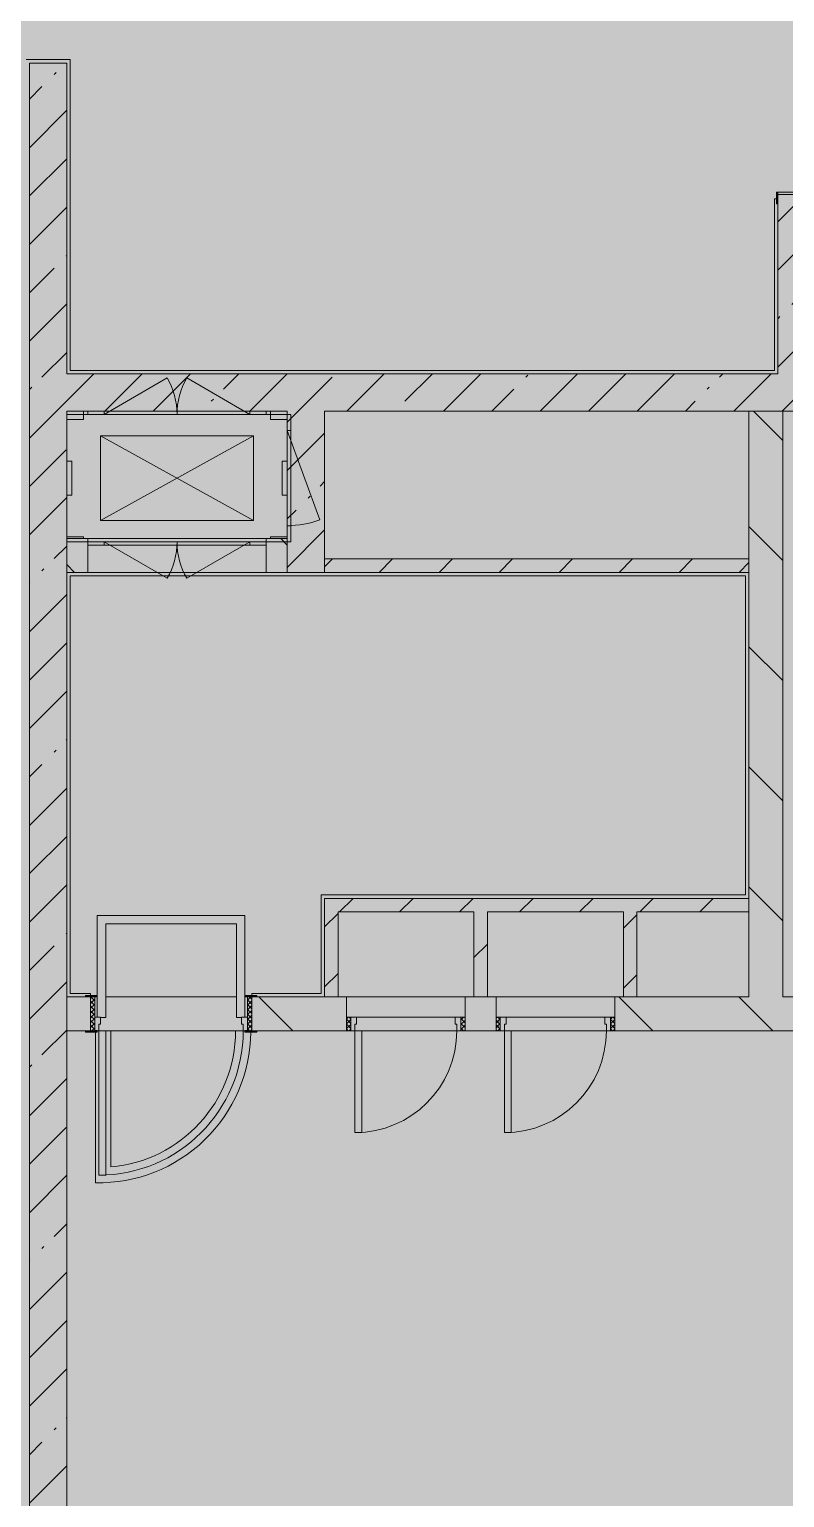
# Model space of a CAD drawing. Header units: millimetres. Extents: x 81773 to 282675, y -8553 to 29000.
# Drawn here: x 232553 to 237003, y 10650 to 19298 of the extents above; entities that cross this region are included whole.
import ezdxf

# ---------------------------------------------------------------- set-up
doc = ezdxf.new("R2010")
doc.units = ezdxf.units.MM
doc.layers.add('A-DETL-GENF-5', color=7, linetype='Continuous', lineweight=9, true_color=0xc0c0c0, transparency=0.4)
for name, color, linetype, lineweight, true_color in [('A-DOOR-3', 7, 'Continuous', 5, 0xb7b7b7), ('A-DOOR-4', 7, 'Continuous', 5, 0xe2e2e2), ('A-DOOR-5', 7, 'Continuous', 5, 0xaaaaaa), ('A-DOOR-FRAM-2', 7, 'Continuous', 5, 0xe2e2e2), ('A-DOOR-FRAM-3', 7, 'Continuous', 5, 0xb7b7b7), ('A-DOOR-FRAM-4', 7, 'Continuous', 5, 0xaaaaaa), ('A-FLOR-2', 7, 'Continuous', 5, 0xb7b7b7), ('A-GENM-8', 7, 'Continuous', 5, 0x737373), ('A-WALL-4', 7, 'Continuous', 9, 0x737373), ('I-WALL-5', 7, 'Continuous', 5, 0x737373), ('M-EQPM-3', 7, 'Continuous', 5, 0x737373)]:
    doc.layers.add(name, color=color, linetype=linetype, lineweight=lineweight, true_color=true_color)
doc.layers.add('I-WALL-4', color=7, linetype='Continuous', lineweight=5)
pattern_1 = [(45, (147802.7, 0), (-285.1231, 285.1231), []), (45, (148087.8, 0), (-285.1231, 285.1231), [504.031, -100.806, 16.764, -84.042])]
pattern_2 = [(135, (147802.7, 0), (-353.5534, -353.5534), [])]
pattern_3 = [(45, (147802.7, 0), (-176.7767, 176.7767), [])]

# ---------------------------------------------------------------- blocks, each defined once
blk = doc.blocks.new('110_Дверь_СКБ_1Ст_Внутренняя1 - Д-8 950x2100h_охрана-V118-3_3_3_птичка')
at = {"layer": 'A-DOOR-4'}
h = blk.add_hatch(color=256, dxfattribs=at)
h.paths.add_polyline_path([(437.5, 100), (437.5, 60), (427.5, 60), (427.5, 20), (462.5, 20), (462.5, 100), (440.3, 100)])
h.paths.add_polyline_path([(-437.5, 100), (-437.5, 20), (-402.5, 20), (-402.5, 60), (-412.5, 60), (-412.5, 100)])
at = {"layer": 'A-DOOR-5'}
h = blk.add_hatch(dxfattribs=at)
h.set_pattern_fill('FP_6', color=256, style=0, pattern_type=2)
h.set_pattern_definition([(135, (1826.41, 164.685), (-14.14214, -14.14214), []), (225, (1826.41, 164.685), (14.14214, -14.14214), [])])
h.paths.add_polyline_path([(487.5, 100), (462.5, 100), (462.5, -100), (487.5, -100)])
at = {"layer": 'A-DOOR-FRAM-2'}
for points in [[(397.5, 950), (397.5, 100), (437.5, 100), (437.5, 950)], [(-492.5, 108), (-492.5, 100), (-422.5, 100), (-422.5, 108)], [(517.5, 108), (447.5, 108), (447.5, 100), (517.5, 100)], [(-422.5, 20), (-437.5, 20), (-437.5, -100), (-422.5, -100)], [(462.5, 20), (447.5, 20), (447.5, -100), (462.5, -100)], [(-492.5, -100), (-492.5, -108), (-422.5, -108), (-422.5, -100)], [(447.5, -100), (447.5, -108), (517.5, -108), (517.5, -100)]]:
    blk.add_hatch(color=256, dxfattribs=at).paths.add_polyline_path(points)
at = {"layer": 'A-DOOR-FRAM-4'}
h = blk.add_hatch(dxfattribs=at)
h.set_pattern_fill('FP_7', color=256, style=0, pattern_type=2)
h.set_pattern_definition([(45, (-296.384, 164.685), (-14.1421, 14.1421), []), (135, (-296.384, 164.685), (-14.1421, -14.1421), [])])
h.paths.add_polyline_path([(-437.5, 100), (-462.5, 100), (-462.5, -100), (-437.5, -100)])
at = {"layer": 'A-DOOR-3'}
for p, q in [((437.5, 950), (397.5, 950)), ((397.5, 950), (397.5, 100)), ((437.5, 100), (437.5, 950)), ((397.5, 100), (437.5, 100))]:
    blk.add_line(p, q, dxfattribs=at)
blk.add_arc((437.5, 100), 850, 90, 180, dxfattribs=at)
at = {"layer": 'A-DOOR-FRAM-3'}
for p, q in [((-422.5, 108), (-492.5, 108)), ((-492.5, 108), (-492.5, 100)), ((-492.5, 100), (-422.5, 100)), ((-437.5, 100), (-462.5, 100)), ((-462.5, 100), (-462.5, -100)), ((-412.5, 100), (-437.5, 100)), ((-437.5, 100), (-437.5, 20)), ((-437.5, -100), (-437.5, 100)), ((-422.5, 100), (-437.5, 100)), ((-437.5, 100), (-437.5, 99)), ((-437.5, 99), (-422.5, 99)), ((-422.5, 100), (-422.5, 108)), ((-422.5, 99), (-422.5, 100)), ((-412.5, 60), (-412.5, 100)), ((437.5, 100), (437.5, 60)), ((462.5, 100), (437.5, 100)), ((517.5, 108), (447.5, 108)), ((447.5, 108), (447.5, 100)), ((462.5, 100), (447.5, 100)), ((447.5, 100), (447.5, 99)), ((447.5, 100), (517.5, 100)), ((447.5, 99), (462.5, 99)), ((462.5, 20), (462.5, 100)), ((487.5, 100), (462.5, 100)), ((462.5, 100), (462.5, -100)), ((462.5, 99), (462.5, 100)), ((487.5, -100), (487.5, 100)), ((517.5, 100), (517.5, 108)), ((-437.5, 20), (-402.5, 20)), ((-422.5, 20), (-437.5, 20)), ((-437.5, 20), (-437.5, -100)), ((-422.5, -100), (-422.5, 20)), ((-402.5, 60), (-412.5, 60)), ((-402.5, 20), (-402.5, 60)), ((437.5, 60), (427.5, 60)), ((427.5, 60), (427.5, 20)), ((427.5, 20), (462.5, 20)), ((462.5, 20), (447.5, 20)), ((447.5, 20), (447.5, -100)), ((462.5, -100), (462.5, 20)), ((-422.5, -100), (-492.5, -100)), ((-492.5, -100), (-492.5, -108)), ((-492.5, -108), (-422.5, -108)), ((-462.5, -100), (-437.5, -100)), ((-437.5, -100), (-422.5, -100)), ((-422.5, -108), (-422.5, -100)), ((447.5, -100), (462.5, -100)), ((517.5, -100), (447.5, -100)), ((447.5, -100), (447.5, -108)), ((447.5, -108), (517.5, -108)), ((462.5, -100), (487.5, -100)), ((517.5, -108), (517.5, -100))]:
    blk.add_line(p, q, dxfattribs=at)
blk = doc.blocks.new('DOR_Проход в стене_Прямоугольный - 1050x1150 EI30-23344994-3_3_3_птичка')
at = {"layer": 'A-DOOR-3'}
for p, q in [((525, 100), (-525, 100)), ((525, -100), (-525, -100))]:
    blk.add_line(p, q, dxfattribs=at)
blk = doc.blocks.new('110_Дверь_СКБ_2Ст - Д-1_л_Лестничная клетка EIS60 2-32359692-3_3_3_птичка')
at = {"layer": 'A-DOOR-4'}
for points in [[(662.5, 1025), (612.5, 1025), (612.5, 125), (662.5, 125)], [(-587.5, 525), (-637.5, 525), (-637.5, 125), (-587.5, 125)], [(712.5, -125), (712.5, 45), (697.5, 45), (697.5, -125)]]:
    blk.add_hatch(color=256, dxfattribs=at).paths.add_polyline_path(points)
h = blk.add_hatch(color=256, dxfattribs=at)
h.paths.add_polyline_path([(712.5, 125), (662.5, 125), (662.5, 75), (652.5, 75), (652.5, 45), (712.5, 45)])
h.paths.add_polyline_path([(-627.5, 45), (-627.5, 75), (-637.5, 75), (-637.5, 125), (-687.5, 125), (-687.5, 45)])
at = {"layer": 'A-DOOR-FRAM-2'}
for points in [[(-672.5, 125), (-672.5, 133), (-742.5, 133), (-742.5, 125)], [(767.5, 125), (767.5, 133), (697.5, 133), (697.5, 125)], [(-672.5, -125), (-672.5, 45), (-687.5, 45), (-687.5, -125)], [(-672.5, -133), (-672.5, -125), (-742.5, -125), (-742.5, -133)], [(767.5, -133), (767.5, -125), (697.5, -125), (697.5, -133)]]:
    blk.add_hatch(color=256, dxfattribs=at).paths.add_polyline_path(points)
at = {"layer": 'A-DOOR-3'}
for p, q in [((662.5, 1025), (612.5, 1025)), ((612.5, 1025), (612.5, 125)), ((662.5, 125), (662.5, 1025)), ((-637.5, 525), (-637.5, 125)), ((-587.5, 525), (-637.5, 525)), ((-587.5, 125), (-587.5, 525)), ((-637.5, 125), (-587.5, 125)), ((612.5, 125), (662.5, 125))]:
    blk.add_line(p, q, dxfattribs=at)
for centre, radius, start, end in [((662.5, 125), 900, 90, 180), ((-637.5, 125), 400, 360, 90)]:
    blk.add_arc(centre, radius, start, end, dxfattribs=at)
at = {"layer": 'A-DOOR-FRAM-3'}
for p, q in [((-672.5, 133), (-742.5, 133)), ((-742.5, 133), (-742.5, 125)), ((-742.5, 125), (-672.5, 125)), ((-637.5, 125), (-687.5, 125)), ((-687.5, 125), (-687.5, 45)), ((-672.5, 125), (-672.5, 133)), ((-637.5, 75), (-637.5, 125)), ((662.5, 125), (662.5, 75)), ((712.5, 125), (662.5, 125)), ((767.5, 133), (697.5, 133)), ((697.5, 133), (697.5, 125)), ((697.5, 125), (767.5, 125)), ((712.5, 45), (712.5, 125)), ((767.5, 125), (767.5, 133)), ((-687.5, 45), (-627.5, 45)), ((-672.5, 45), (-687.5, 45)), ((-687.5, 45), (-687.5, -125)), ((-672.5, -125), (-672.5, 45)), ((-627.5, 75), (-637.5, 75)), ((-627.5, 45), (-627.5, 75)), ((662.5, 75), (652.5, 75)), ((652.5, 75), (652.5, 45)), ((652.5, 45), (712.5, 45)), ((712.5, 45), (697.5, 45)), ((697.5, 45), (697.5, -125)), ((712.5, -125), (712.5, 45)), ((-672.5, -125), (-742.5, -125)), ((-742.5, -125), (-742.5, -133)), ((-742.5, -133), (-672.5, -133)), ((-687.5, -125), (-672.5, -125)), ((-672.5, -133), (-672.5, -125)), ((697.5, -125), (712.5, -125)), ((767.5, -125), (697.5, -125)), ((697.5, -125), (697.5, -133)), ((697.5, -133), (767.5, -133)), ((767.5, -133), (767.5, -125))]:
    blk.add_line(p, q, dxfattribs=at)
blk = doc.blocks.new('160_Подъемник - 160_Подъемник-23521422-3_3_3_птичка')
at = {"layer": 'A-GENM-8'}
for p, q in [((220, 0), (592.4, 215)), ((1080, 0), (707.6, 215)), ((-20, -95), (-20, 0)), ((-20, 0), (0, 0)), ((0, 0), (0, -95)), ((220, 20), (125, 20)), ((125, 20), (125, 0)), ((220, 0), (220, 20)), ((1080, 20), (220, 20)), ((220, 20), (1080, 20)), ((1080, 0), (1080, 20)), ((1080, 20), (1175, 20)), ((1175, 20), (1175, 0)), ((125, 0), (220, 0)), ((1175, 0), (1080, 0)), ((0, -655), (-191.5, -128.8)), ((0, -95), (-20, -95)), ((-20, -95), (-20, -655)), ((-20, -655), (-20, -95)), ((0, -655), (-20, -655)), ((-20, -655), (-20, -750)), ((0, -750), (0, -655)), ((-20, -750), (0, -750)), ((125, -770), (125, -750)), ((125, -750), (220, -750)), ((220, -770), (125, -770)), ((220, -750), (220, -770)), ((220, -750), (592.4, -965)), ((220, -770), (792, -770)), ((1080, -770), (508, -770)), ((1080, -750), (707.6, -965)), ((1080, -750), (1080, -770)), ((1175, -750), (1080, -750)), ((1080, -770), (1175, -770)), ((1175, -770), (1175, -750))]:
    blk.add_line(p, q, dxfattribs=at)
for centre, radius, start, end in [((220, 0), 430, 0, 30), ((1080, 0), 430, 150, 180), ((0, -655), 560, 90, 110), ((220, -750), 430, 330, 0), ((1080, -750), 430, 180, 210)]:
    blk.add_arc(centre, radius, start, end, dxfattribs=at)
at = {"layer": 'M-EQPM-3'}
for p, q in [((1300, 0), (0, 0)), ((0, 0), (0, -750)), ((1300, -750), (1300, 0)), ((1100, -625), (200, -125)), ((200, -625), (1100, -125)), ((1100, -125), (200, -125)), ((200, -125), (200, -625)), ((1100, -625), (1100, -125)), ((200, -625), (1100, -625)), ((0, -750), (1300, -750))]:
    blk.add_line(p, q, dxfattribs=at)
blk = doc.blocks.new('110_Дверь_СКБ_1Ст - д-18 700x2100h_Технический шкаф ЭОМ и СС-23257539-3_3_3_птичка')
at = {"layer": 'A-DOOR-4'}
h = blk.add_hatch(color=256, dxfattribs=at)
h.paths.add_polyline_path([(312.5, 100), (312.5, 60), (302.5, 60), (302.5, 20), (337.5, 20), (337.5, 100)])
h.paths.add_polyline_path([(-287.5, 100), (-312.5, 100), (-312.5, 20), (-277.5, 20), (-277.5, 60), (-287.5, 60)])
at = {"layer": 'A-DOOR-5'}
h = blk.add_hatch(dxfattribs=at)
h.set_pattern_fill('FP_20', color=256, style=0, pattern_type=2)
h.set_pattern_definition([(135, (1951.41, 164.685), (-14.14214, -14.14214), []), (225, (1951.41, 164.685), (14.14214, -14.14214), [])])
h.paths.add_polyline_path([(362.5, 100), (337.5, 100), (337.5, 20), (362.5, 20)])
at = {"layer": 'A-DOOR-FRAM-2'}
blk.add_hatch(color=256, dxfattribs=at).paths.add_polyline_path([(272.5, 700), (272.5, 100), (312.5, 100), (312.5, 700)])
at = {"layer": 'A-DOOR-FRAM-4'}
h = blk.add_hatch(dxfattribs=at)
h.set_pattern_fill('FP_21', color=256, style=0, pattern_type=2)
h.set_pattern_definition([(45, (-171.384, 164.685), (-14.1421, 14.1421), []), (135, (-171.384, 164.685), (-14.1421, -14.1421), [])])
h.paths.add_polyline_path([(-312.5, 100), (-337.5, 100), (-337.5, 20), (-312.5, 20)])
at = {"layer": 'A-DOOR-3'}
for p, q in [((312.5, 700), (272.5, 700)), ((272.5, 700), (272.5, 100)), ((312.5, 100), (312.5, 700)), ((272.5, 100), (312.5, 100))]:
    blk.add_line(p, q, dxfattribs=at)
blk.add_arc((312.5, 100), 600, 90, 180, dxfattribs=at)
at = {"layer": 'A-DOOR-FRAM-3'}
for p, q in [((-312.5, 100), (-337.5, 100)), ((-337.5, 100), (-337.5, 20)), ((-287.5, 100), (-312.5, 100)), ((-312.5, 100), (-312.5, 20)), ((-312.5, 20), (-312.5, 100)), ((-287.5, 60), (-287.5, 100)), ((-287.5, 100), (272.5, 100)), ((312.5, 100), (312.5, 60)), ((337.5, 100), (312.5, 100)), ((337.5, 20), (337.5, 100)), ((362.5, 100), (337.5, 100)), ((337.5, 100), (337.5, 20)), ((362.5, 20), (362.5, 100)), ((-337.5, 20), (-312.5, 20)), ((-312.5, 20), (-277.5, 20)), ((-277.5, 60), (-287.5, 60)), ((-277.5, 20), (-277.5, 60)), ((302.5, 20), (-277.5, 20)), ((312.5, 60), (302.5, 60)), ((302.5, 60), (302.5, 20)), ((302.5, 20), (337.5, 20)), ((337.5, 20), (362.5, 20))]:
    blk.add_line(p, q, dxfattribs=at)
blk = doc.blocks.new('Закладная деталь приямка - 200_100-20924312-3_3_3_птичка')
at = {"layer": 'M-EQPM-3'}
for p, q in [((85000, 16755), (84970, 16755)), ((85000, 16755), (84970, 16755)), ((85000, 16555), (85000, 16755)), ((85000, 16755), (85000, 16555)), ((84970, 16555), (85000, 16555)), ((85000, 16555), (84970, 16555))]:
    blk.add_line(p, q, dxfattribs=at)
blk = doc.blocks.new('Закладная деталь приямка - 150_100-20924311-3_3_3_птичка')
at = {"layer": 'M-EQPM-3'}
for p, q in [((85070, 17050), (85070, 17000)), ((85070, 17050), (85070, 17000)), ((84970, 17000), (85070, 17000)), ((85070, 17000), (84970, 17000))]:
    blk.add_line(p, q, dxfattribs=at)
blk = doc.blocks.new('Закладная деталь приямка - 150_100-V157-3_3_3_птичка')
at = {"layer": 'M-EQPM-3'}
for p, q in [((86170, 17000), (86170, 17050)), ((86170, 17000), (86170, 17050)), ((86270, 17000), (86170, 17000)), ((86170, 17000), (86270, 17000))]:
    blk.add_line(p, q, dxfattribs=at)
blk = doc.blocks.new('Закладная деталь приямка - 150_100-V158-3_3_3_птичка')
at = {"layer": 'M-EQPM-3'}
for p, q in [((86270, 16310), (86170, 16310)), ((86170, 16310), (86270, 16310)), ((86170, 16310), (86170, 16300)), ((86170, 16310), (86170, 16300))]:
    blk.add_line(p, q, dxfattribs=at)
blk = doc.blocks.new('Закладная деталь приямка - 150_100-V159-3_3_3_птичка')
at = {"layer": 'M-EQPM-3'}
for p, q in [((85070, 16310), (84970, 16310)), ((84970, 16310), (85070, 16310)), ((85070, 16300), (85070, 16310)), ((85070, 16310), (85070, 16300))]:
    blk.add_line(p, q, dxfattribs=at)

msp = doc.modelspace()

# ---------------------------------------------------------------- hatches: boundary and pattern name
at = {"layer": 'A-DETL-GENF-5'}
msp.add_hatch(color=256, dxfattribs=at).paths.add_polyline_path([(269518.6, -258), (273035.7, -258), (273035.7, 21479), (241135.7, 21479), (241135.7, 27379), (232372.7, 27379), (232372.7, 10208.3), (237012.7, 10208.3), (237012.7, -258), (268458.9, -258)])
at = {"layer": 'I-WALL-4'}
h = msp.add_hatch(dxfattribs=at)
h.set_pattern_fill('FP_80', color=256, style=0, pattern_type=2)
h.set_pattern_definition(pattern_1)
h.paths.add_polyline_path([(237212.7, 17270), (237212.7, 18325), (236962.7, 18325), (236962.7, 17270), (237012.7, 17270)])
h.paths.add_polyline_path([(236962.7, 19725), (237212.7, 19725), (237212.7, 27100), (236962.7, 27100), (236962.7, 19750)])
h = msp.add_hatch(dxfattribs=at)
h.set_pattern_fill('FP_80', color=256, style=0, pattern_type=2)
h.set_pattern_definition(pattern_1)
h.paths.add_polyline_path([(232552.7, 10400), (232772.7, 10400), (232772.7, 19100), (232552.7, 19100), (232552.7, 10439.8)])
h = msp.add_hatch(dxfattribs=at)
h.set_pattern_fill('FP_80', color=256, style=0, pattern_type=2)
h.set_pattern_definition(pattern_1)
h.paths.add_polyline_path([(234072.7, 17050), (234292.7, 17050), (234292.7, 17270), (232772.7, 17270), (232772.7, 17050), (233489.7, 17050)])
h = msp.add_hatch(dxfattribs=at)
h.set_pattern_fill('FP_80', color=256, style=0, pattern_type=2)
h.set_pattern_definition(pattern_1)
h.paths.add_polyline_path([(238822.7, 17050), (240612.7, 17050), (240612.7, 17270), (234292.7, 17270), (234292.7, 17050), (238742.7, 17050)])
h = msp.add_hatch(dxfattribs=at)
h.set_pattern_fill('FP_80', color=256, style=0, pattern_type=2)
h.set_pattern_definition(pattern_1)
h.paths.add_polyline_path([(234292.7, 16100), (234292.7, 17050), (234072.7, 17050), (234072.7, 16100)])
h = msp.add_hatch(dxfattribs=at)
h.set_pattern_fill('FP_83', color=256, style=0, pattern_type=2)
h.set_pattern_definition(pattern_2)
h.paths.add_polyline_path([(236992.7, 13600), (236992.7, 17050), (236792.7, 17050), (236792.7, 13600)])
h = msp.add_hatch(dxfattribs=at)
h.set_pattern_fill('FP_83', color=256, style=0, pattern_type=2)
h.set_pattern_definition(pattern_2)
h.paths.add_polyline_path([(232772.7, 16100), (232897.7, 16100), (232897.7, 16300), (232772.7, 16297.3)])
h.paths.add_polyline_path([(233947.7, 16100), (234072.7, 16100), (234072.7, 16300), (233947.7, 16297.3)])
h = msp.add_hatch(dxfattribs=at)
h.set_pattern_fill('FP_85', color=256, style=0, pattern_type=2)
h.set_pattern_definition(pattern_3)
h.paths.add_polyline_path([(236792.7, 16100), (236792.7, 16180), (234292.7, 16180), (234292.7, 16100), (236668.7, 16100)])
h = msp.add_hatch(dxfattribs=at)
h.set_pattern_fill('FP_85', color=256, style=0, pattern_type=2)
h.set_pattern_definition(pattern_3)
h.paths.add_polyline_path([(234549.4, 14100), (236792.7, 14100), (236792.7, 14180), (234292.7, 14180), (234292.7, 14100), (234372.7, 14100)])
h = msp.add_hatch(dxfattribs=at)
h.set_pattern_fill('FP_85', color=256, style=0, pattern_type=2)
h.set_pattern_definition(pattern_3)
h.paths.add_polyline_path([(234372.7, 13600), (234372.7, 14100), (234292.7, 14100), (234292.7, 13600)])
h = msp.add_hatch(dxfattribs=at)
h.set_pattern_fill('FP_85', color=256, style=0, pattern_type=2)
h.set_pattern_definition(pattern_3)
h.paths.add_polyline_path([(235252.7, 13600), (235252.7, 14100), (235172.7, 14100), (235172.7, 13600)])
h = msp.add_hatch(dxfattribs=at)
h.set_pattern_fill('FP_85', color=256, style=0, pattern_type=2)
h.set_pattern_definition(pattern_3)
h.paths.add_polyline_path([(236132.7, 13600), (236132.7, 14100), (236052.7, 14100), (236052.7, 13600)])
h = msp.add_hatch(dxfattribs=at)
h.set_pattern_fill('FP_83', color=256, style=0, pattern_type=2)
h.set_pattern_definition(pattern_2)
h.paths.add_polyline_path([(232772.7, 13400), (232912.7, 13400), (232912.7, 13600), (232772.7, 13600)])
h.paths.add_polyline_path([(237252.7, 13400), (237252.7, 13600), (236002.7, 13600), (236002.7, 13400), (237222.7, 13400)])
h.paths.add_polyline_path([(233892.7, 13400), (234421.1, 13400), (234421.1, 13600), (233862.7, 13600), (233862.7, 13400)])
h.paths.add_polyline_path([(235121.1, 13400), (235302.7, 13400), (235302.7, 13600), (235121.1, 13600), (235121.1, 13480)])

# ---------------------------------------------------------------- linework, layer by layer
at = {"layer": 'A-FLOR-2'}
for p, q in [((232533.2, 19120), (232792.7, 19120)), ((232792.7, 19120), (232792.7, 17290)), ((236942.7, 17290), (236942.7, 18300)), ((236942.7, 18300), (236954.7, 18300)), ((232792.7, 17290), (236942.7, 17290)), ((236772.7, 16080), (232792.7, 16080)), ((232792.7, 16080), (232792.7, 13620)), ((236772.7, 14200), (236772.7, 16080)), ((234272.7, 13620), (234272.7, 14200)), ((234272.7, 14200), (236772.7, 14200)), ((232952.7, 14079.1), (232952.7, 13608)), ((233822.7, 14079.1), (232952.7, 14079.1)), ((233002.7, 13479.1), (233002.7, 14029.1)), ((233002.7, 14029.1), (233772.7, 14029.1)), ((233772.7, 14029.1), (233772.7, 13479.1)), ((233822.7, 13608), (233822.7, 14079.1)), ((232792.7, 13620), (232912.7, 13620)), ((232912.7, 13620), (232912.7, 13608)), ((233862.7, 13608), (233862.7, 13620)), ((233862.7, 13620), (234272.7, 13620)), ((232972.5, 13479.1), (233002.7, 13479.1)), ((233772.7, 13479.1), (233802.9, 13479.1)), ((232942.7, 13392), (232942.7, 12505.2)), ((233767.7, 13400), (233002.7, 13400)), ((233032.7, 12598), (233032.7, 13400)), ((233812.7, 13400), (233767.7, 13400))]:
    msp.add_line(p, q, dxfattribs=at)
for radius, start, end in [(895, 268.71954, 359.48675), (805, 274.98854, 360)]:
    msp.add_arc((232962.7, 13400), radius, start, end, dxfattribs=at)
at = {"layer": 'A-WALL-4'}
for p, q in [((232772.7, 16300), (232772.7, 16100)), ((234292.7, 16100), (234292.7, 16180)), ((236792.7, 16100), (236792.7, 16180)), ((236792.7, 14100), (236792.7, 14180)), ((232772.7, 13600), (232772.7, 13400)), ((234292.7, 13600), (234372.7, 13600)), ((235172.7, 13600), (235252.7, 13600)), ((236052.7, 13600), (236132.7, 13600))]:
    msp.add_line(p, q, dxfattribs=at)
at = {"layer": 'I-WALL-5'}
for p, q in [((232772.7, 19100), (232552.7, 19100)), ((232552.7, 19100), (232552.7, 10400)), ((232772.7, 17270), (232772.7, 19100)), ((236962.7, 18270), (236962.7, 17270)), ((236962.7, 17270), (232772.7, 17270)), ((232772.7, 17050), (234072.7, 17050)), ((232772.7, 16300), (232772.7, 17050)), ((234072.7, 17050), (234072.7, 16100)), ((234292.7, 16180), (234292.7, 17050)), ((234292.7, 17050), (238742.7, 17050)), ((236792.7, 17050), (236792.7, 16180)), ((236992.7, 13600), (236992.7, 17050)), ((232772.7, 16300), (234072.7, 16300)), ((232897.7, 16100), (232897.7, 16300)), ((233947.7, 16300), (233947.7, 16100)), ((236792.7, 16180), (234292.7, 16180)), ((232772.7, 13600), (232772.7, 16100)), ((232772.7, 16100), (236792.7, 16100)), ((236792.7, 16100), (236792.7, 14180)), ((236792.7, 14180), (234292.7, 14180)), ((234292.7, 14180), (234292.7, 13600)), ((234372.7, 14100), (235172.7, 14100)), ((234372.7, 13600), (234372.7, 14100)), ((235172.7, 14100), (235172.7, 13600)), ((235252.7, 14100), (236052.7, 14100)), ((235252.7, 13600), (235252.7, 14100)), ((236052.7, 14100), (236052.7, 13600)), ((236132.7, 14100), (236792.7, 14100)), ((236132.7, 13600), (236132.7, 14100)), ((236792.7, 14100), (236792.7, 13600)), ((232882.7, 13600), (232772.7, 13600)), ((233002.7, 13600), (233772.7, 13600)), ((234292.7, 13600), (233892.7, 13600)), ((234372.7, 13600), (235172.7, 13600)), ((234421.1, 13480), (234421.1, 13600)), ((235121.1, 13600), (235121.1, 13480)), ((235252.7, 13600), (236052.7, 13600)), ((235302.7, 13480), (235302.7, 13600)), ((236002.7, 13600), (236002.7, 13480)), ((236792.7, 13600), (236132.7, 13600)), ((237222.7, 13600), (236992.7, 13600)), ((232772.7, 10400), (232772.7, 13400)), ((232772.7, 13400), (232882.7, 13400)), ((233767.7, 13400), (233032.7, 13400)), ((233892.7, 13400), (234421.1, 13400)), ((235121.1, 13400), (235302.7, 13400)), ((236002.7, 13400), (237222.7, 13400))]:
    msp.add_line(p, q, dxfattribs=at)

# ---------------------------------------------------------------- block references
at = {"layer": 'A-DOOR-3'}
for name, p, rotation in [('110_Дверь_СКБ_2Ст - Д-1_л_Лестничная клетка EIS60 2-32359692-3_3_3_птичка', (237087.7, 19037.5), 269.9999999999998), ('110_Дверь_СКБ_1Ст_Внутренняя1 - Д-8 950x2100h_охрана-V118-3_3_3_птичка', (233400.2, 13500), 180), ('110_Дверь_СКБ_1Ст - д-18 700x2100h_Технический шкаф ЭОМ и СС-23257539-3_3_3_птичка', (234783.6, 13500), 180), ('110_Дверь_СКБ_1Ст - д-18 700x2100h_Технический шкаф ЭОМ и СС-23257539-3_3_3_птичка', (235665.2, 13500), 180)]:
    msp.add_blockref(name, p, dxfattribs=dict(at, rotation=rotation))
msp.add_blockref('DOR_Проход в стене_Прямоугольный - 1050x1150 EI30-23344994-3_3_3_птичка', (233422.7, 16200), dxfattribs=at)
at = {"layer": 'M-EQPM-3', "rotation": 180}
for name, p in [('160_Подъемник - 160_Подъемник-23521422-3_3_3_птичка', (234072.7, 16280)), ('Закладная деталь приямка - 200_100-20924312-3_3_3_птичка', (319042.7, 33310))]:
    msp.add_blockref(name, p, dxfattribs=at)
at = {"layer": 'M-EQPM-3'}
for name in ['Закладная деталь приямка - 150_100-20924311-3_3_3_птичка', 'Закладная деталь приямка - 150_100-V157-3_3_3_птичка', 'Закладная деталь приямка - 200_100-20924312-3_3_3_птичка', 'Закладная деталь приямка - 150_100-V159-3_3_3_птичка', 'Закладная деталь приямка - 150_100-V158-3_3_3_птичка']:
    msp.add_blockref(name, (147802.7, 0), dxfattribs=at)

doc.saveas('drawing.dxf')
